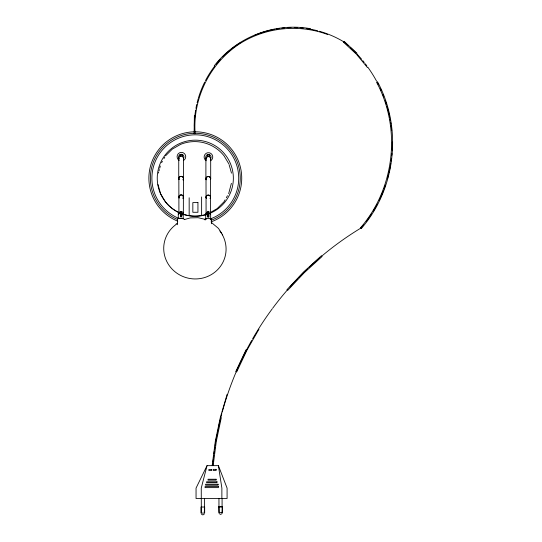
<?xml version="1.0" encoding="UTF-8"?>
<svg xmlns="http://www.w3.org/2000/svg" width="542" height="542" viewBox="0 0 542 542"><rect width="100%" height="100%" fill="white"/><g stroke="black" fill="none" stroke-linecap="round" stroke-linejoin="round"><path stroke-width="0.81" d="M194.382 115.629L194.124 133.657L195.181 133.671M195.134 133.671C192.403 97.682 210.818 61.524 241.549 42.594C267.226 27.086 299.55 24.058 327.666 34.525M221.265 417.78L216.299 441.432L213.189 465.409L212.207 465.28L215.316 441.263L220.303 417.543L227.125 394.285M207.037 465.646L196.048 488.105L196.048 498.525L227.084 498.525L227.084 488.105L218.406 465.646L207.037 465.646L201.251 488.105L201.326 513.091M158.447 173.094L158.718 172.058M159.036 170.852L159.375 169.551M159.721 168.257L160.31 166.008M228.67 193.67L231.393 183.311M235.736 371.622L246.095 349.712M236.651 372.015L246.976 350.166L258.974 329.197M343.743 42.479L344.251 41.436M161.618 162.661L162.41 161.292M163.982 158.555L164.775 157.187M225.12 199.829L223.934 201.881L217.193 208.589L210.282 212.539M226.299 197.776L227.484 195.723M222.206 513.525L220.628 514.433L219.043 513.525M214.28 65.833C236.508 36.944 274.747 22.215 310.613 28.712M343.635 42.344L344.353 41.571L357.103 53.373M286.935 289.726L303.527 272.05L321.447 255.729M287.687 290.37L304.225 272.762L322.09 256.488M165.561 155.818L172.302 149.118L180.594 144.375A37.12 36.802 14.7 0 1 224.029 155.798L228.914 163.996M204.131 514.372L202.837 514.9L201.543 514.372M176.069 224.022L177.397 223.229M184.233 219.618L190.242 217.898L198.094 217.708L204.991 219.314M181.719 214.679L181.672 213.128A2.48 0.84 0 0 1 183.047 214.219M180.96 215.777L181.536 215.743A2.222 2.114 0 0 0 182.085 215.574M207.837 216.908L208.799 216.935M180.256 154.971L182.288 154.971M207.417 155.148L209.442 155.148M180.737 211.881L181.245 211.881M207.891 212.058L208.406 212.058M180.737 215.757L181.245 215.757M180.737 216.048L181.245 216.048M207.891 215.94L208.121 215.953A2.222 2.114 0 0 1 207.552 215.838M207.891 216.231L208.406 216.231M219.273 512.624L219.063 506.56M219.517 512.624L221.732 512.624M221.983 512.624L222.193 506.56M201.732 513.091L204.402 513.091L204.402 498.525M207.261 214.998L207.837 215.045M181.353 216.624L180.391 216.597L180.391 213.074A2.48 0.84 0 0 0 178.46 214.232M211.319 222.41L218.467 228.385L222.647 234.882M343.757 42.452L356.331 54.105L367.334 67.411M204.131 511.804L204.422 512.183M360.816 227.538L361.358 228.365M377.401 81.571C402.571 127.837 396.006 188.46 361.507 228.263L360.667 227.633C394.908 188.149 401.446 127.987 376.473 82.066M229.13 164.761L231.488 173.149M158.013 184.551L160.581 193.704L165.466 201.909A37.12 36.802 14.7 0 0 179.239 212.708M218.406 465.646L221.874 488.105L221.874 498.525M209.422 154.626L209.442 157.078M207.396 154.646L207.417 157.099M182.288 156.902L182.268 154.45L182.288 156.482M180.249 156.103L180.235 154.463L180.256 156.482M222.45 512.624L222.45 506.56L218.799 506.56L218.799 512.624M222.084 498.525L222.084 507.027L218.954 507.027L218.954 498.525M211.488 219.734L211.488 223.717M210.689 158.799L210.689 178.962M210.587 178.955L210.587 197.403M210.655 214.314L210.655 218.927M210.506 197.396L210.506 214.015M209.442 154.68L209.442 156.665L207.417 156.665L207.417 154.68M208.853 217.132L209.11 213.44A2.48 0.84 0 0 1 210.492 214.53M208.406 216.333L208.406 211.766L207.891 211.766L207.891 216.333M207.837 217.159L207.837 213.385A2.48 0.84 0 0 0 206.238 214.734M206.082 213.677L206.007 178.609M205.899 158.433L205.899 178.603M205.723 214.117L205.723 219.496M204.666 513.091L204.666 507.027L201.007 507.027L201.007 513.091M201.624 196.936L201.624 215.384M189.165 197.776L189.165 215.384M183.528 178.785L183.528 158.623A2.398 2.29 0 0 0 180.703 156.191A2.398 2.29 0 0 0 178.968 159.423M183.426 178.779L183.345 213.833M183.21 214.002L183.21 218.616M181.353 213.101L181.407 216.82M181.245 216.15L181.245 211.59L180.737 211.59L180.737 216.15M178.846 178.426L178.921 213.501M178.745 158.257L178.745 178.42M178.277 213.805L178.277 218.419M177.444 219.151L177.444 224.734M205.133 220.038A3.327 1.125 0 0 1 208.148 218.473A3.327 1.125 0 0 1 211.272 220.011M205.885 219.286A2.48 0.84 0 0 1 206.197 219.09M210.14 219.076A2.48 0.84 0 0 1 210.472 219.266M179.212 218.622A2.48 0.84 0 0 1 182.695 218.765M206.658 214.158A37.12 36.802 14.7 0 1 182.959 214.171M177.458 219.442A3.327 1.125 0 0 1 180.71 218.162A3.327 1.125 0 0 1 184.043 219.422M194.334 126.306A98.468 98.468 0 0 1 195.655 110.012M195.94 108.4A98.468 98.468 0 0 1 196.76 104.376M197.132 102.784A98.468 98.468 0 0 1 198.182 98.827M198.413 98.048A98.468 98.468 0 0 1 204.713 82.072M205.452 80.623A98.468 98.468 0 0 1 214.679 66.138M216.19 64.213A98.468 98.468 0 0 1 220.479 59.254M222.748 56.883A98.468 98.468 0 0 1 229.971 50.257M231.244 49.227A98.468 98.468 0 0 1 240.594 42.588M254.381 35.413A98.468 98.468 0 0 1 264.367 31.802M265.946 31.341A98.468 98.468 0 0 1 268.324 30.698M269.909 30.305A98.468 98.468 0 0 1 274.706 29.282M276.312 28.997A98.468 98.468 0 0 1 279.543 28.502M281.989 28.204A98.468 98.468 0 0 1 284.442 27.96M287.714 27.737A98.468 98.468 0 0 1 290.979 27.622M294.245 27.615A98.468 98.468 0 0 1 297.511 27.717M300.79 27.933A98.468 98.468 0 0 1 303.235 28.164M306.494 28.563A98.468 98.468 0 0 1 309.719 29.072M310.525 29.214A98.468 98.468 0 0 1 317.707 30.806M319.292 31.24A98.468 98.468 0 0 1 343.296 41.538M206.285 160.757A4.322 4.322 0 0 1 205.133 154.24A4.322 4.322 0 0 1 211.753 154.24A4.322 4.322 0 0 1 210.601 160.757M212.694 465.348A309.855 309.855 0 0 1 212.85 463.688M213.013 462.021A309.855 309.855 0 0 1 213.277 459.535M213.46 457.875A309.855 309.855 0 0 1 213.758 455.388M213.961 453.729A309.855 309.855 0 0 1 214.293 451.249M214.524 449.589A309.855 309.855 0 0 1 214.883 447.116M215.14 445.463A309.855 309.855 0 0 1 215.533 442.99M215.811 441.344A309.855 309.855 0 0 1 216.996 434.779M217.315 433.139A309.855 309.855 0 0 1 217.979 429.867M218.324 428.227A309.855 309.855 0 0 1 221.827 413.627M222.261 412.015A309.855 309.855 0 0 1 227.328 395.233M227.593 394.441A309.855 309.855 0 0 1 239.218 364.949M239.916 363.425A309.855 309.855 0 0 1 242.05 358.892M242.775 357.388A309.855 309.855 0 0 1 251.718 340.41M252.545 338.96A309.855 309.855 0 0 1 272.172 308.926M272.667 308.256A309.855 309.855 0 0 1 287.307 290.045M290.065 286.914A309.855 309.855 0 0 1 297.429 278.947M298.588 277.741A309.855 309.855 0 0 1 307.47 268.92M309.292 267.199A309.855 309.855 0 0 1 319.861 257.728M321.765 256.109A309.855 309.855 0 0 1 361.087 227.952A130.351 130.351 0 0 0 363.716 224.774M392.327 142.079A130.351 130.351 0 0 1 392.144 150.33M391.92 153.623A130.351 130.351 0 0 1 391.778 155.269M391.432 158.562A130.351 130.351 0 0 1 391.121 161.028M390.762 163.481A130.351 130.351 0 0 1 390.355 165.92M390.206 166.733A130.351 130.351 0 0 1 389.041 172.39M388.661 174.002A130.351 130.351 0 0 1 387.401 178.806M385.443 185.107A130.351 130.351 0 0 1 384.054 188.995M383.465 190.547A130.351 130.351 0 0 1 379.163 200.377M377.293 204.063A130.351 130.351 0 0 1 373.208 211.251M371.446 214.049A130.351 130.351 0 0 1 366.25 221.502M343.994 41.958A130.351 130.351 0 0 1 348.404 45.691M350.857 47.92A130.351 130.351 0 0 1 356.148 53.143M357.28 54.342A130.351 130.351 0 0 1 361.67 59.288M362.727 60.555A130.351 130.351 0 0 1 364.285 62.493M365.301 63.793A130.351 130.351 0 0 1 366.792 65.772M367.761 67.106A130.351 130.351 0 0 1 376.548 81.09M377.32 82.547A130.351 130.351 0 0 1 378.458 84.748M380.254 88.468A130.351 130.351 0 0 1 381.277 90.731M382.882 94.538A130.351 130.351 0 0 1 383.783 96.849M385.193 100.724A130.351 130.351 0 0 1 386.48 104.653M386.961 106.232A130.351 130.351 0 0 1 389.054 114.227M389.413 115.832A130.351 130.351 0 0 1 389.752 117.451M390.071 119.077A130.351 130.351 0 0 1 390.362 120.703M390.64 122.336A130.351 130.351 0 0 1 390.897 123.969M391.128 125.609A130.351 130.351 0 0 1 391.344 127.248M391.534 128.888A130.351 130.351 0 0 1 391.71 130.527M179.388 212.796A38.062 38.062 0 0 1 165.676 154.328A38.062 38.062 0 0 1 225.723 155.344A38.062 38.062 0 0 1 210.032 213.311M206.129 214.707A38.062 38.062 0 0 1 183.23 214.314M177.742 221.19A46.422 46.422 0 0 1 158.833 149.497A46.422 46.422 0 0 1 232.965 151.076A46.422 46.422 0 0 1 211.021 221.902M177.532 219.503A44.945 44.945 0 0 1 160.202 150.154A44.945 44.945 0 0 1 231.664 151.807A44.945 44.945 0 0 1 211.15 220.276M178.88 218.406A43.414 43.414 0 0 1 161.069 151.53A43.414 43.414 0 0 1 230.269 152.492A43.414 43.414 0 0 1 210.608 218.846M179.253 160.432A4.322 4.322 0 0 1 178.101 153.921A4.322 4.322 0 0 1 184.72 153.921A4.322 4.322 0 0 1 183.569 160.432M222.145 234.381A31.212 30.162 10.2 0 1 211.238 274.659A31.212 30.162 10.2 0 1 169.084 265.39A31.212 30.162 10.2 0 1 176.299 224.307M219.923 231.028A31.212 30.162 10.2 0 1 221.312 233.006M179.178 158.542A2.649 2.649 0 0 1 179.463 154.965A2.649 2.649 0 0 1 183.047 154.937A2.649 2.649 0 0 1 183.386 158.501M178.968 179.585A2.398 2.29 0 0 1 181.326 176.319A2.398 2.29 0 0 1 183.115 179.903M179.063 179.544A2.297 2.188 0 0 1 181.319 176.421A2.297 2.188 0 0 1 183.027 179.842M179.063 197.986A2.297 2.188 0 0 1 181.319 194.863A2.297 2.188 0 0 1 183.027 198.291M179.131 197.952A2.222 2.114 0 0 1 181.313 194.937A2.222 2.114 0 0 1 182.966 198.243M178.955 214.049A2.222 2.114 0 0 1 181.597 211.597A2.222 2.114 0 0 1 182.966 214.869M206.339 158.718A2.649 2.649 0 0 1 206.624 155.148A2.649 2.649 0 0 1 210.208 155.12A2.649 2.649 0 0 1 210.547 158.684M206.129 159.599A2.398 2.29 0 0 1 208.169 156.333A2.398 2.29 0 0 1 210.56 159.382M206.129 179.768A2.398 2.29 0 0 1 208.169 176.496A2.398 2.29 0 0 1 210.56 179.551M206.217 179.72A2.297 2.188 0 0 1 208.175 176.597A2.297 2.188 0 0 1 210.459 179.517M206.217 198.169A2.297 2.188 0 0 1 208.48 195.045A2.297 2.188 0 0 1 210.188 198.467M206.292 198.135A2.222 2.114 0 0 1 208.474 195.12A2.222 2.114 0 0 1 210.12 198.426M206.292 214.754A2.222 2.114 0 0 1 208.182 211.739A2.222 2.114 0 0 1 210.384 214.557M197.938 202.593L192.837 202.593L192.837 212.281L197.938 212.281L197.938 202.593M216.136 469.372L213.277 469.372L213.277 470.463L216.136 470.463L216.136 469.372M211.746 469.447L208.887 469.447L208.887 470.537L211.746 470.537L211.746 469.447M216.123 479.243L208.026 479.243L208.026 480.131L216.123 480.131L216.123 479.243M217.003 481.784L206.59 481.784L206.59 482.671L217.003 482.671L217.003 481.784M218.101 484.243L205.581 484.243L205.581 485.198L218.101 485.198L218.101 484.243M218.406 486.601L205.066 486.601L205.066 487.617L218.406 487.617L218.406 486.601"/></g></svg>
